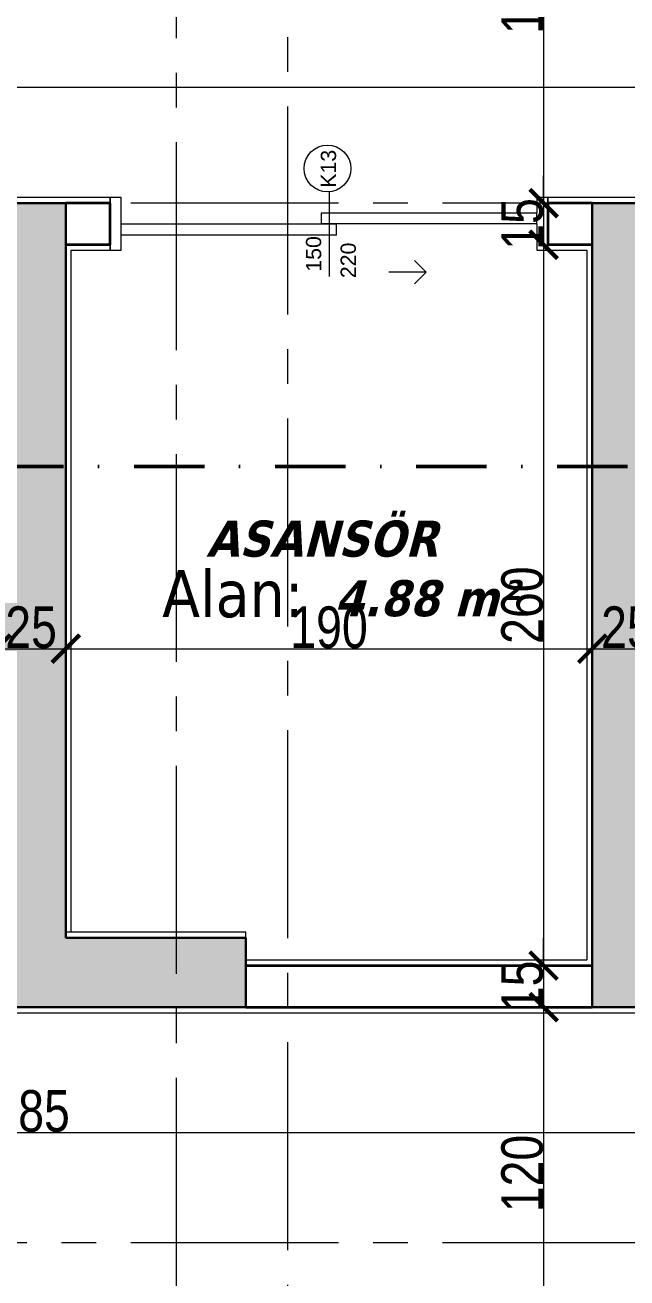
# Model space of a CAD drawing. Header units: millimetres. Extents: x 1373 to 40779, y 1939 to 6439.
# Drawn here: x 11036.4 to 11253.6, y 3828.9 to 4280.8 of the extents above; entities that cross this region are included whole.
import ezdxf

# ---------------------------------------------------------------- set-up
doc = ezdxf.new("R2010")
doc.units = ezdxf.units.MM
doc.linetypes.add('DASHDOTX2', pattern=[50.8, 25.4, -12.7, 0, -12.7])
doc.linetypes.add('IMPORT-CENTER2', pattern=[112.5, 75, -12.5, 12.5, -12.5])
for name, color, linetype, lineweight in [('A-AREA-IDEN', 2, 'Continuous', 18), ('A-DETL', 6, 'Continuous', 30), ('A-DETL-GENF', 92, 'Continuous', 18), ('A-DOOR', 31, 'Continuous', 18), ('A-DOOR-FRAM', 31, 'Continuous', 18), ('A-DOOR-IDEN', 31, 'Continuous', 18), ('A-WALL', 20, 'Continuous', 9), ('A-WALL-FNSH', 113, 'Continuous', 18), ('ESYA', 3, 'Continuous', 25), ('kest', 4, 'DASHDOTX2', 50), ('OLCUIC', 241, 'Continuous', 20), ('S-GRID', 252, 'IMPORT-CENTER2', 5)]:
    doc.layers.add(name, color=color, linetype=linetype, lineweight=lineweight)
doc.styles.add('50', font='arial.ttf', dxfattribs={"width": 0.8})
doc.styles.add('Arial_4', font='arial.ttf', dxfattribs={"height": 5.5})
doc.styles.add('Tahoma', font='tahoma.ttf', dxfattribs={"height": 24.26112})
doc.styles.add('Tahoma_B_I', font='', dxfattribs={"height": 11})
doc.styles.get('Tahoma_B_I').set_extended_font_data('Tahoma', italic=True, bold=True)
doc.dimstyles.new('NERGİS', dxfattribs={"dimtxt": 15, "dimasz": 10, "dimexe": 20, "dimexo": 150, "dimgap": 0, "dimtad": 1, "dimdec": 0, "dimzin": 1, "dimtxsty": '50', "dimblk": 'ARCHTICK', "dimcen": 0, "dimse1": 1, "dimse2": 1, "dimclrd": 56, "dimclrt": 56, "dimazin": 3, "dimtfac": 1, "dimtdec": 0, "dimtix": 1, "dimtmove": 2, "dimatfit": 2, "dimldrblk": 'DOTSMALL', "dimlwd": 0, "dimlwe": -1, "dimarcsym": 0})

# ---------------------------------------------------------------- blocks, each defined once
blk = doc.blocks.new('Sliding Door - 2 Panel _AUS_ - ASANSÖR-2002816-1_BODRUM KAT')
at = {"layer": 'A-DOOR'}
for q in [(-22.29, 21.61), (-22.29, 13.12), (-13.03, 17.36)]:
    blk.add_line((-26.53, 17.36), q, dxfattribs=at)
at = {"layer": 'A-DOOR-FRAM'}
for p, q in [((-66.42, 9.5), (-70.42, 9.5)), ((-70.42, 9.5), (-70.42, -9.5)), ((-66.42, 0), (-66.42, 9.5)), ((87.58, 9.5), (83.58, 9.5)), ((83.58, 9.5), (83.58, 4)), ((87.58, -9.5), (87.58, 9.5)), ((5.83, 4), (83.58, 4)), ((5.83, 4), (5.83, 0)), ((83.58, 0), (5.83, 0)), ((83.58, 4), (83.58, 0)), ((83.58, 0), (83.58, -9.5)), ((-66.42, 0), (11.33, 0)), ((-66.42, 0), (-66.42, -4)), ((11.33, -4), (-66.42, -4)), ((-66.42, -9.5), (-66.42, -4)), ((11.33, 0), (11.33, -4)), ((-70.42, -9.5), (-66.42, -9.5)), ((83.58, -9.5), (87.58, -9.5))]:
    blk.add_line(p, q, dxfattribs=at)
blk = doc.blocks.new('_MB_TASLAK_MAHALL_ETİKETİ_50_ÖL1 - _MB_1_100 ODA ETİKETİ 2-1849262-1_BODRUM KAT')
at = {"layer": 'A-AREA-IDEN', "insert": (-0.1168, 0.0189), "char_height": 0.17, "width": 0.633333, "attachment_point": 1, "style": 'Tahoma'}
blk.add_mtext('Alan:', dxfattribs=at)
blk = doc.blocks.new('_ArchTick')
at = {"color": 0, "linetype": 'ByBlock', "const_width": 0.15}
blk.add_lwpolyline([(-0.5, -0.5), (0.5, 0.5)], dxfattribs=at)
blk = doc.blocks.new('*D17435')
at = {"layer": 'Defpoints', "color": 0, "transparency": 16777216}
for p in [(10586.07, 4278.39), (12122.18, 4258.39), (12122.18, 4238.39)]:
    blk.add_point(p, dxfattribs=at)
at = {"layer": 'OLCUIC', "color": 56, "lineweight": 0, "transparency": 16777216}
blk.add_line((10586.07, 4258.39), (12122.18, 4258.39), dxfattribs=at)
at = {"layer": 'OLCUIC', "color": 56, "lineweight": 0, "transparency": 16777216, "xscale": 10, "yscale": 10, "zscale": 10, "rotation": 180}
blk.add_blockref('_ArchTick', (10586.07, 4258.39), dxfattribs=at)
at = {"layer": 'OLCUIC', "color": 56, "lineweight": 0, "transparency": 16777216, "xscale": 10, "yscale": 10, "zscale": 10}
blk.add_blockref('_ArchTick', (12122.18, 4258.39), dxfattribs=at)
at = {"layer": 'OLCUIC', "color": 56, "transparency": 16777216, "insert": (11354.13, 4266.06), "char_height": 15, "width": 1.5936, "attachment_point": 5, "style": '50'}
blk.add_mtext('1536', dxfattribs=at)
blk = doc.blocks.new('_DotSmall')
at = {"layer": 'ESYA', "color": 0, "const_width": 0.5}
blk.add_lwpolyline([(-0.0625, 0, 1), (0.0625, 0, 1)], format="xyb", close=True, dxfattribs=at)
blk = doc.blocks.new('*D17502')
at = {"layer": 'Defpoints', "color": 0, "transparency": 16777216}
for p in [(11243.49, 4366.56), (11223.49, 4216.56), (11243.49, 4216.56)]:
    blk.add_point(p, dxfattribs=at)
at = {"layer": 'OLCUIC', "color": 56, "lineweight": 0, "transparency": 16777216}
blk.add_line((11223.49, 4366.56), (11223.49, 4216.56), dxfattribs=at)
at = {"layer": 'OLCUIC', "color": 56, "lineweight": 0, "transparency": 16777216, "xscale": 10, "yscale": 10, "zscale": 10}
for p, rotation in [((11223.49, 4366.56), 90), ((11223.49, 4216.56), 270)]:
    blk.add_blockref('_ArchTick', p, dxfattribs=dict(at, rotation=rotation))
at = {"layer": 'OLCUIC', "color": 56, "transparency": 16777216, "insert": (11215.83, 4291.56), "char_height": 15, "width": 1.1952, "attachment_point": 5, "rotation": 90, "style": '50'}
blk.add_mtext('150', dxfattribs=at)
blk = doc.blocks.new('*D17503')
at = {"layer": 'Defpoints', "color": 0, "transparency": 16777216}
for p in [(11243.49, 4216.56), (11223.49, 4201.56), (11243.49, 4201.56)]:
    blk.add_point(p, dxfattribs=at)
at = {"layer": 'OLCUIC', "color": 56, "lineweight": 0, "transparency": 16777216}
for p, q in [((11223.49, 4216.56), (11223.49, 4226.56)), ((11223.49, 4216.56), (11223.49, 4201.56)), ((11223.49, 4201.56), (11223.49, 4191.56))]:
    blk.add_line(p, q, dxfattribs=at)
at = {"layer": 'OLCUIC', "color": 56, "lineweight": 0, "transparency": 16777216, "xscale": 10, "yscale": 10, "zscale": 10}
for p, rotation in [((11223.49, 4216.56), 270), ((11223.49, 4201.56), 90)]:
    blk.add_blockref('_ArchTick', p, dxfattribs=dict(at, rotation=rotation))
at = {"layer": 'OLCUIC', "color": 56, "transparency": 16777216, "insert": (11215.83, 4209.06), "char_height": 15, "width": 0.7968, "attachment_point": 5, "rotation": 90, "style": '50'}
blk.add_mtext('15', dxfattribs=at)
blk = doc.blocks.new('*D17504')
at = {"layer": 'Defpoints', "color": 0, "transparency": 16777216}
for p in [(11243.49, 4201.56), (11223.49, 3941.56), (11243.49, 3941.56)]:
    blk.add_point(p, dxfattribs=at)
at = {"layer": 'OLCUIC', "color": 56, "lineweight": 0, "transparency": 16777216}
blk.add_line((11223.49, 4201.56), (11223.49, 3941.56), dxfattribs=at)
at = {"layer": 'OLCUIC', "color": 56, "lineweight": 0, "transparency": 16777216, "xscale": 10, "yscale": 10, "zscale": 10}
for p, rotation in [((11223.49, 4201.56), 90), ((11223.49, 3941.56), 270)]:
    blk.add_blockref('_ArchTick', p, dxfattribs=dict(at, rotation=rotation))
at = {"layer": 'OLCUIC', "color": 56, "transparency": 16777216, "insert": (11215.83, 4071.56), "char_height": 15, "width": 1.1952, "attachment_point": 5, "rotation": 90, "style": '50'}
blk.add_mtext('260', dxfattribs=at)
blk = doc.blocks.new('*D17505')
at = {"layer": 'Defpoints', "color": 0, "transparency": 16777216}
for p in [(11243.49, 3941.56), (11223.49, 3926.56), (11243.49, 3926.56)]:
    blk.add_point(p, dxfattribs=at)
at = {"layer": 'OLCUIC', "color": 56, "lineweight": 0, "transparency": 16777216}
for p, q in [((11223.49, 3941.56), (11223.49, 3951.56)), ((11223.49, 3941.56), (11223.49, 3926.56)), ((11223.49, 3926.56), (11223.49, 3916.56))]:
    blk.add_line(p, q, dxfattribs=at)
at = {"layer": 'OLCUIC', "color": 56, "lineweight": 0, "transparency": 16777216, "xscale": 10, "yscale": 10, "zscale": 10}
for p, rotation in [((11223.49, 3941.56), 270), ((11223.49, 3926.56), 90)]:
    blk.add_blockref('_ArchTick', p, dxfattribs=dict(at, rotation=rotation))
at = {"layer": 'OLCUIC', "color": 56, "transparency": 16777216, "insert": (11215.83, 3934.06), "char_height": 15, "width": 0.7968, "attachment_point": 5, "rotation": 90, "style": '50'}
blk.add_mtext('15', dxfattribs=at)
blk = doc.blocks.new('*D17506')
at = {"layer": 'Defpoints', "color": 0, "transparency": 16777216}
for p in [(11243.49, 3926.56), (11223.49, 3806.56), (11243.49, 3806.56)]:
    blk.add_point(p, dxfattribs=at)
at = {"layer": 'OLCUIC', "color": 56, "lineweight": 0, "transparency": 16777216}
blk.add_line((11223.49, 3926.56), (11223.49, 3806.56), dxfattribs=at)
at = {"layer": 'OLCUIC', "color": 56, "lineweight": 0, "transparency": 16777216, "xscale": 10, "yscale": 10, "zscale": 10}
for p, rotation in [((11223.49, 3926.56), 90), ((11223.49, 3806.56), 270)]:
    blk.add_blockref('_ArchTick', p, dxfattribs=dict(at, rotation=rotation))
at = {"layer": 'OLCUIC', "color": 56, "transparency": 16777216, "insert": (11215.83, 3866.56), "char_height": 15, "width": 1.1952, "attachment_point": 5, "rotation": 90, "style": '50'}
blk.add_mtext('120', dxfattribs=at)
blk = doc.blocks.new('*D17418')
at = {"layer": 'Defpoints', "color": 0, "transparency": 16777216}
for p in [(11026.07, 4075.87), (11051.07, 4075.87), (11051.07, 4055.87)]:
    blk.add_point(p, dxfattribs=at)
at = {"layer": 'OLCUIC', "color": 56, "lineweight": 0, "transparency": 16777216}
blk.add_line((11026.07, 4055.87), (11051.07, 4055.87), dxfattribs=at)
at = {"layer": 'OLCUIC', "color": 56, "lineweight": 0, "transparency": 16777216, "xscale": 10, "yscale": 10, "zscale": 10, "rotation": 180}
blk.add_blockref('_ArchTick', (11026.07, 4055.87), dxfattribs=at)
at = {"layer": 'OLCUIC', "color": 56, "lineweight": 0, "transparency": 16777216, "xscale": 10, "yscale": 10, "zscale": 10}
blk.add_blockref('_ArchTick', (11051.07, 4055.87), dxfattribs=at)
at = {"layer": 'OLCUIC', "color": 56, "transparency": 16777216, "insert": (11038.57, 4063.52), "char_height": 15, "width": 0.7968, "attachment_point": 5, "style": '50'}
blk.add_mtext('25', dxfattribs=at)
blk = doc.blocks.new('*D17419')
at = {"layer": 'Defpoints', "color": 0, "transparency": 16777216}
for p in [(11051.07, 4075.87), (11241.07, 4075.87), (11241.07, 4055.87)]:
    blk.add_point(p, dxfattribs=at)
at = {"layer": 'OLCUIC', "color": 56, "lineweight": 0, "transparency": 16777216}
blk.add_line((11051.07, 4055.87), (11241.07, 4055.87), dxfattribs=at)
at = {"layer": 'OLCUIC', "color": 56, "lineweight": 0, "transparency": 16777216, "xscale": 10, "yscale": 10, "zscale": 10, "rotation": 180}
blk.add_blockref('_ArchTick', (11051.07, 4055.87), dxfattribs=at)
at = {"layer": 'OLCUIC', "color": 56, "lineweight": 0, "transparency": 16777216, "xscale": 10, "yscale": 10, "zscale": 10}
blk.add_blockref('_ArchTick', (11241.07, 4055.87), dxfattribs=at)
at = {"layer": 'OLCUIC', "color": 56, "transparency": 16777216, "insert": (11146.07, 4063.52), "char_height": 15, "width": 1.1952, "attachment_point": 5, "style": '50'}
blk.add_mtext('190', dxfattribs=at)
blk = doc.blocks.new('*D17420')
at = {"layer": 'Defpoints', "color": 0, "transparency": 16777216}
for p in [(11241.07, 4075.87), (11266.07, 4075.87), (11266.07, 4055.87)]:
    blk.add_point(p, dxfattribs=at)
at = {"layer": 'OLCUIC', "color": 56, "lineweight": 0, "transparency": 16777216}
blk.add_line((11241.07, 4055.87), (11266.07, 4055.87), dxfattribs=at)
at = {"layer": 'OLCUIC', "color": 56, "lineweight": 0, "transparency": 16777216, "xscale": 10, "yscale": 10, "zscale": 10, "rotation": 180}
blk.add_blockref('_ArchTick', (11241.07, 4055.87), dxfattribs=at)
at = {"layer": 'OLCUIC', "color": 56, "lineweight": 0, "transparency": 16777216, "xscale": 10, "yscale": 10, "zscale": 10}
blk.add_blockref('_ArchTick', (11266.07, 4055.87), dxfattribs=at)
at = {"layer": 'OLCUIC', "color": 56, "transparency": 16777216, "insert": (11253.57, 4063.52), "char_height": 15, "width": 0.7968, "attachment_point": 5, "style": '50'}
blk.add_mtext('25', dxfattribs=at)
blk = doc.blocks.new('emrah_2mm - emrah_2mm-1801637-1_BODRUM KAT')
at = {"layer": 'A-DOOR-IDEN'}
blk.add_line((0.2205, 0), (-0.085, 0), dxfattribs=at)
blk.add_circle((0.3046, 0.0056), 0.0843, dxfattribs=at)
blk = doc.blocks.new('*D17545')
at = {"layer": 'Defpoints', "color": 0, "transparency": 16777216}
for p in [(10746.07, 3901.38), (11331.07, 3901.38), (11331.07, 3881.38)]:
    blk.add_point(p, dxfattribs=at)
at = {"layer": 'OLCUIC', "color": 56, "lineweight": 0, "transparency": 16777216}
blk.add_line((10746.07, 3881.38), (11331.07, 3881.38), dxfattribs=at)
at = {"layer": 'OLCUIC', "color": 56, "lineweight": 0, "transparency": 16777216, "xscale": 10, "yscale": 10, "zscale": 10, "rotation": 180}
blk.add_blockref('_ArchTick', (10746.07, 3881.38), dxfattribs=at)
at = {"layer": 'OLCUIC', "color": 56, "lineweight": 0, "transparency": 16777216, "xscale": 10, "yscale": 10, "zscale": 10}
blk.add_blockref('_ArchTick', (11331.07, 3881.38), dxfattribs=at)
at = {"layer": 'OLCUIC', "color": 56, "transparency": 16777216, "insert": (11038.57, 3889.04), "char_height": 15, "width": 1.1952, "attachment_point": 5, "style": '50'}
blk.add_mtext('585', dxfattribs=at)
blk = doc.blocks.new('KESİT')
at = {"layer": 'kest'}
blk.add_line((12999.87, 4121.54), (15977.83, 4121.54), dxfattribs=at)

msp = doc.modelspace()

# ---------------------------------------------------------------- hatches: boundary and pattern name
at = {"layer": 'A-DETL-GENF'}
h = msp.add_hatch(dxfattribs=at)
h.set_pattern_fill('FP_21', color=153, style=0, pattern_type=2)
h.set_pattern_definition([(45, (11061.715, 4456.518), (-17.9605, 17.9605), []), (45, (11079.675, 4456.518), (-17.9605, 17.9605), [12.7, -12.7])])
h.paths.add_polyline_path([(10606.07, 3375.28), (10606.07, 3445.28), (10571.07, 3445.28), (10571.07, 3375.28)])
h.paths.add_polyline_path([(12104.05, 3375.28), (12174.05, 3375.28), (12174.05, 3410.28), (12104.05, 3410.28), (12104.05, 3400.77)])
h.paths.add_polyline_path([(10056.35, 3375.28), (10126.35, 3375.28), (10126.35, 3410.28), (10056.35, 3410.28)])
h.paths.add_polyline_path([(11126.07, 3375.28), (11126.07, 3445.28), (11091.07, 3445.28), (11091.07, 3375.28)])
h.paths.add_polyline_path([(11696.07, 3375.28), (11696.07, 3445.28), (11661.07, 3445.28), (11661.07, 3375.28), (11664.45, 3375.28)])
h.paths.add_polyline_path([(12115.32, 3841.56), (12153.62, 3841.56), (12152.09, 3876.56), (12082.09, 3876.56), (12082.09, 3841.56)])
h.paths.add_polyline_path([(11671.07, 3841.56), (11696.07, 3841.56), (11696.07, 3951.56), (11506.07, 3951.56), (11506.07, 3926.56), (11671.07, 3926.56), (11671.07, 3849.65)])
h.paths.add_polyline_path([(10571.07, 3841.56), (10601.07, 3841.56), (10601.07, 3951.56), (10571.07, 3951.56), (10571.07, 3849.65)])
h.paths.add_polyline_path([(10056.35, 3841.56), (10126.35, 3841.56), (10126.35, 3876.56), (10056.35, 3876.56)])
h.paths.add_polyline_path([(11084.77, 3926.56), (11116.07, 3926.56), (11116.07, 3951.56), (11051.07, 3951.56), (11051.07, 4216.56), (11026.07, 4216.56), (11026.07, 3926.56)])
h.paths.add_polyline_path([(11241.07, 3926.56), (11266.07, 3926.56), (11266.07, 4216.56), (11241.07, 4216.56), (11241.07, 4042.03)])
h.paths.add_polyline_path([(12130.63, 4366.56), (12129.1, 4401.56), (12059.1, 4401.56), (12059.1, 4366.56), (12115.32, 4366.56)])
h.paths.add_polyline_path([(11461.07, 4366.56), (11531.07, 4366.56), (11531.07, 4401.56), (11461.07, 4401.56)])
h.paths.add_polyline_path([(11131.07, 4366.56), (11131.07, 4401.56), (11026.07, 4401.56), (11026.07, 4366.56), (11084.77, 4366.56)])
h.paths.add_polyline_path([(10618.07, 4366.56), (10618.07, 4391.56), (10468.07, 4391.56), (10468.07, 4366.56), (10569.5, 4366.56)])
h.paths.add_polyline_path([(10056.35, 4366.56), (10126.35, 4366.56), (10126.35, 4401.56), (10056.35, 4401.56)])
h.paths.add_polyline_path([(10091.35, 4821.52), (10091.35, 4891.52), (10056.35, 4891.52), (10056.35, 4821.52)])
h.paths.add_polyline_path([(10503.07, 4829.38), (10503.07, 4900.05), (10468.07, 4899.38), (10468.07, 4829.38)])
h.paths.add_polyline_path([(11131.13, 4841.77), (11131.13, 4913.29), (11096.13, 4911.77), (11096.13, 4841.77)])
h.paths.add_polyline_path([(11451.13, 4857.21), (11486.07, 4857.21), (11486.07, 4928.73), (11451.13, 4927.21)])
h.paths.add_polyline_path([(12069.83, 4884.14), (12104.83, 4884.14), (12104.83, 4955.66), (12069.83, 4954.14)])

# ---------------------------------------------------------------- linework, layer by layer
at = {"layer": 'A-DETL'}
for p, q in [((11051.07, 4216.56), (11026.07, 4216.56)), ((11051.07, 3951.56), (11051.07, 4216.56)), ((11241.07, 4216.56), (11241.07, 3926.56)), ((11266.07, 4216.56), (11241.07, 4216.56)), ((11116.07, 3951.56), (11051.07, 3951.56)), ((11116.07, 3926.56), (11116.07, 3951.56)), ((11026.07, 3926.56), (11116.07, 3926.56)), ((11241.07, 3926.56), (11266.07, 3926.56))]:
    msp.add_line(p, q, dxfattribs=at)
at = {"layer": 'A-WALL', "lineweight": 35}
for p, q in [((11067.07, 4216.56), (11051.07, 4216.56)), ((11067.07, 4201.56), (11067.07, 4216.56)), ((11225.07, 4216.56), (11225.07, 4201.56)), ((11241.07, 4216.56), (11225.07, 4216.56)), ((11067.07, 4201.56), (11051.07, 4201.56)), ((11241.07, 4201.56), (11225.07, 4201.56)), ((11116.07, 3941.56), (11241.07, 3941.56)), ((11116.07, 3926.56), (11241.07, 3926.56))]:
    msp.add_line(p, q, dxfattribs=at)
at = {"layer": 'A-WALL'}
msp.add_line((11053.07, 3953.56), (11051.07, 3953.56), dxfattribs=at)
at = {"layer": 'A-WALL-FNSH', "color": 7, "lineweight": 9}
for p, q in [((11067.07, 4218.56), (10856.07, 4218.56)), ((11067.07, 4216.56), (11067.07, 4218.56)), ((11225.07, 4218.56), (11225.07, 4216.56)), ((11268.07, 4218.56), (11225.07, 4218.56)), ((11053.07, 4199.56), (11067.07, 4199.56)), ((11053.07, 3953.56), (11053.07, 4199.56)), ((11067.07, 4199.56), (11067.07, 4201.56)), ((11225.07, 4201.56), (11225.07, 4199.56)), ((11225.07, 4199.56), (11239.07, 4199.56)), ((11239.07, 4199.56), (11239.07, 3943.56)), ((11116.07, 3953.56), (11053.07, 3953.56)), ((11116.07, 3951.56), (11116.07, 3953.56)), ((11239.07, 3943.56), (11116.07, 3943.56)), ((10864.07, 3924.56), (11329.07, 3924.56))]:
    msp.add_line(p, q, dxfattribs=at)
at = {"layer": 'S-GRID', "lineweight": 18}
for p, q in [((11091.07, 2926.07), (11091.07, 5376.43)), ((11131.13, 5376.43), (11131.13, 2926.07)), ((12612.02, 4216.56), (9638.39, 4216.56)), ((12612.02, 3926.56), (9638.39, 3926.56)), ((12612.02, 3841.56), (9638.39, 3841.56))]:
    msp.add_line(p, q, dxfattribs=at)

# ---------------------------------------------------------------- block references
at = {"layer": 'A-AREA-IDEN', "xscale": 99.99999999999993, "yscale": 99.99999999999993, "zscale": 99.99999999999993}
msp.add_blockref('_MB_TASLAK_MAHALL_ETİKETİ_50_ÖL1 - _MB_1_100 ODA ETİKETİ 2-1849262-1_BODRUM KAT', (11097.52, 4082.35), dxfattribs=at)
at = {"layer": 'A-DETL'}
msp.add_blockref('KESİT', (-3349.35, 0), dxfattribs=at)
at = {"layer": 'A-DOOR', "rotation": 180}
msp.add_blockref('Sliding Door - 2 Panel _AUS_ - ASANSÖR-2002816-1_BODRUM KAT', (11154.64, 4209.06), dxfattribs=at)
at = {"layer": 'A-DOOR-IDEN', "xscale": 99.99999999999993, "yscale": 99.99999999999993, "zscale": 99.99999999999993, "rotation": 89.99999999999991}
msp.add_blockref('emrah_2mm - emrah_2mm-1801637-1_BODRUM KAT', (11146.07, 4198.62), dxfattribs=at)

# ---------------------------------------------------------------- texts
at = {"layer": 'A-AREA-IDEN', "char_height": 13, "attachment_point": 1, "style": 'Tahoma_B_I'}
for s, insert, width in [('ASANSÖR', (11101.77, 4102.08), 105.8227), ('4.88 m²', (11147.95, 4080.58), 86.5822)]:
    msp.add_mtext(s, dxfattribs=dict(at, insert=insert, width=width))
at = {"layer": 'A-DOOR-IDEN', "char_height": 5.5, "attachment_point": 1, "rotation": 90, "style": 'Arial_4'}
for s, insert, width in [('K13', (11143.11, 4222.14), 15.2321), ('150', (11137.74, 4191.86), 14.4304), ('220', (11150.25, 4189.52), 14.4304)]:
    msp.add_mtext(s, dxfattribs=dict(at, insert=insert, width=width))

# ---------------------------------------------------------------- dimensions: what is measured, and where the dimension line sits
at = {"layer": 'OLCUIC'}
for base, p1, p2, picture, middle in [((11223.49, 4216.56), (11243.49, 4366.56), (11243.49, 4216.56), '*D17502', (11215.83, 4291.56)), ((11223.49, 4201.56), (11243.49, 4216.56), (11243.49, 4201.56), '*D17503', (11215.83, 4209.06)), ((11223.49, 3941.56), (11243.49, 4201.56), (11243.49, 3941.56), '*D17504', (11215.83, 4071.56)), ((11223.49, 3926.56), (11243.49, 3941.56), (11243.49, 3926.56), '*D17505', (11215.83, 3934.06)), ((11223.49, 3806.56), (11243.49, 3926.56), (11243.49, 3806.56), '*D17506', (11215.83, 3866.56))]:
    dim = msp.add_linear_dim(base=base, p1=p1, p2=p2, angle=90, dimstyle='NERGİS', dxfattribs=at)
    dim.commit()
    dim.dimension.update_dxf_attribs({"geometry": picture, "text_midpoint": middle})
for base, p1, p2, picture, middle in [((12122.18, 4258.39), (10586.07, 4278.39), (12122.18, 4238.39), '*D17435', (11354.13, 4266.06)), ((11051.07, 4055.87), (11026.07, 4075.87), (11051.07, 4075.87), '*D17418', (11038.57, 4063.52)), ((11241.07, 4055.87), (11051.07, 4075.87), (11241.07, 4075.87), '*D17419', (11146.07, 4063.52)), ((11266.07, 4055.87), (11241.07, 4075.87), (11266.07, 4075.87), '*D17420', (11253.57, 4063.52)), ((11331.07, 3881.38), (10746.07, 3901.38), (11331.07, 3901.38), '*D17545', (11038.57, 3889.04))]:
    dim = msp.add_linear_dim(base=base, p1=p1, p2=p2, dimstyle='NERGİS', dxfattribs=at)
    dim.commit()
    dim.dimension.update_dxf_attribs({"geometry": picture, "text_midpoint": middle})

doc.saveas('drawing.dxf')
